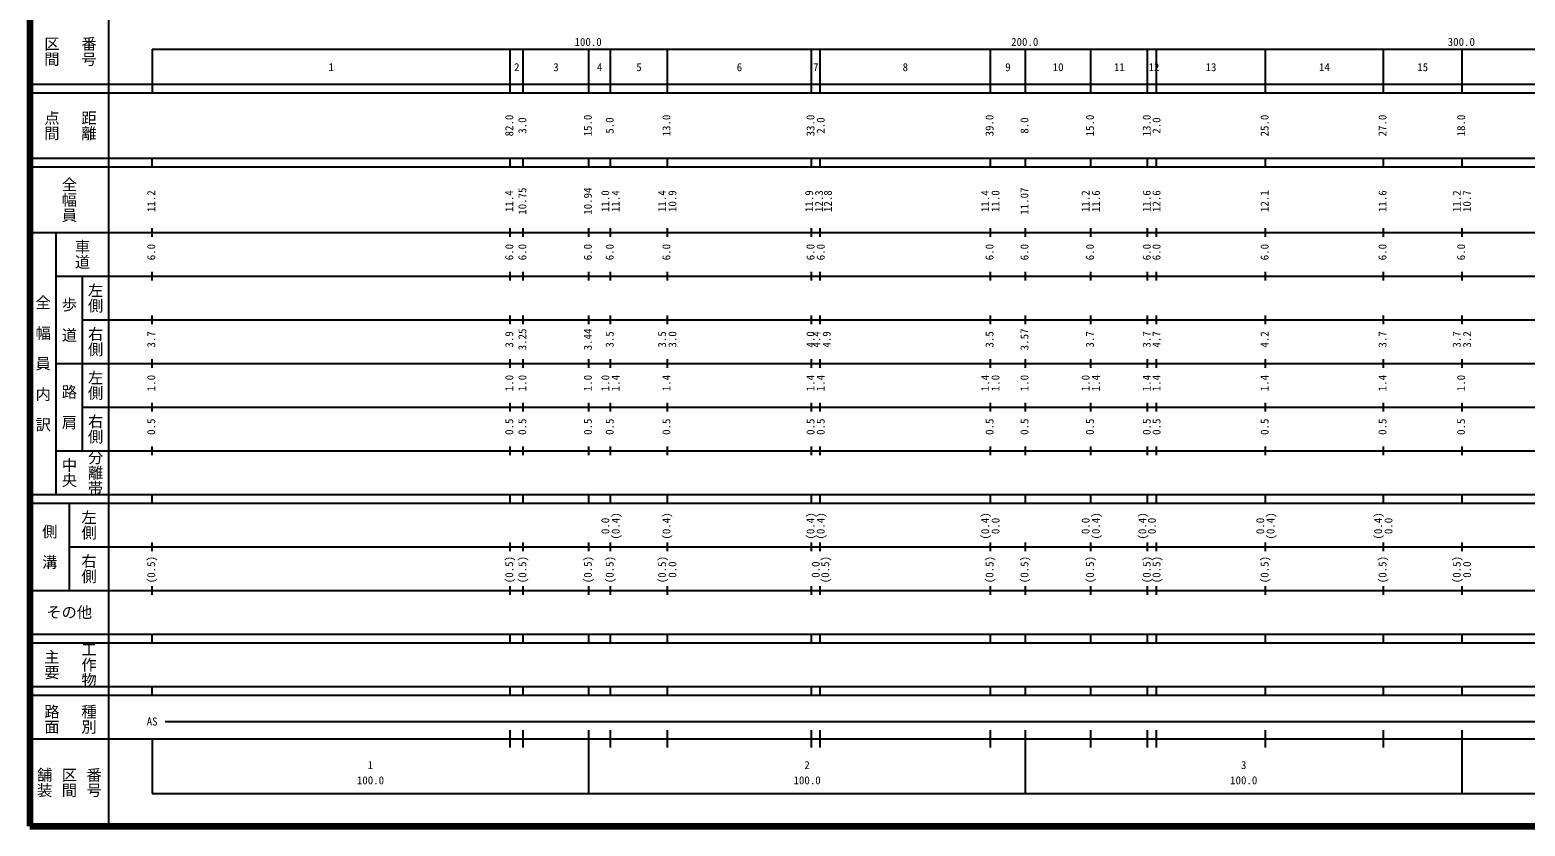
# Model space of a CAD drawing. Units: millimetres on the paper, enlarged 1000 times. Extents: x 40000 to 680000, y 20000 to 380000.
# Drawn here: x 40000 to 382446, y 20000 to 202409 of the extents above; entities that cross this region are included whole.
import ezdxf
from ezdxf.enums import TextEntityAlignment as Align

# ---------------------------------------------------------------- set-up
doc = ezdxf.new("R2010")
doc.units = ezdxf.units.MM
doc.header["$LTSCALE"] = 1000
doc.layers.add('M-TTL', color=2, linetype='Continuous', lineweight=140)
doc.layers.add('M-TTL-BAND', color=7, linetype='Continuous', lineweight=25)
doc.styles.add('@ＭＳ ゴシック', font='')
doc.styles.add('ＭＳ ゴシック', font='')
doc.styles.get('@ＭＳ ゴシック').set_extended_font_data('@MS Gothic')
doc.styles.get('ＭＳ ゴシック').set_extended_font_data('MS Gothic')

msp = doc.modelspace()

# ---------------------------------------------------------------- linework, layer by layer
at = {"layer": 'M-TTL'}
for p, q in [((40000, 380000), (40000, 20000)), ((40000, 20000), (680000, 20000))]:
    msp.add_line(p, q, dxfattribs=at)
at = {"layer": 'M-TTL-BAND'}
for p, q in [((58000, 370000), (58000, 20000)), ((68000, 198000), (579000, 198000)), ((68000, 198000), (68000, 188000)), ((150000, 188000), (150000, 198000)), ((153000, 188000), (153000, 198000)), ((168000, 188000), (168000, 198000)), ((173000, 188000), (173000, 198000)), ((186000, 188000), (186000, 198000)), ((219000, 188000), (219000, 198000)), ((221000, 188000), (221000, 198000)), ((260000, 188000), (260000, 198000)), ((268000, 188000), (268000, 198000)), ((283000, 188000), (283000, 198000)), ((296000, 188000), (296000, 198000)), ((298000, 188000), (298000, 198000)), ((323000, 188000), (323000, 198000)), ((350000, 188000), (350000, 198000)), ((368000, 188000), (368000, 198000)), ((40000, 190000), (579000, 190000)), ((40000, 188000), (579000, 188000)), ((40000, 173000), (579000, 173000)), ((68000, 171000), (68000, 173000)), ((150000, 171000), (150000, 173000)), ((153000, 171000), (153000, 173000)), ((168000, 171000), (168000, 173000)), ((173000, 171000), (173000, 173000)), ((186000, 171000), (186000, 173000)), ((219000, 171000), (219000, 173000)), ((221000, 171000), (221000, 173000)), ((260000, 171000), (260000, 173000)), ((268000, 171000), (268000, 173000)), ((283000, 171000), (283000, 173000)), ((296000, 171000), (296000, 173000)), ((298000, 171000), (298000, 173000)), ((323000, 171000), (323000, 173000)), ((350000, 171000), (350000, 173000)), ((368000, 171000), (368000, 173000)), ((40000, 171000), (579000, 171000)), ((40000, 156000), (579000, 156000)), ((46000, 96000), (46000, 156000)), ((68000, 155000), (68000, 157000)), ((150000, 155000), (150000, 157000)), ((153000, 155000), (153000, 157000)), ((168000, 155000), (168000, 157000)), ((173000, 155000), (173000, 157000)), ((186000, 155000), (186000, 157000)), ((219000, 155000), (219000, 157000)), ((221000, 155000), (221000, 157000)), ((260000, 155000), (260000, 157000)), ((268000, 155000), (268000, 157000)), ((283000, 155000), (283000, 157000)), ((296000, 155000), (296000, 157000)), ((298000, 155000), (298000, 157000)), ((323000, 155000), (323000, 157000)), ((350000, 155000), (350000, 157000)), ((368000, 155000), (368000, 157000)), ((46000, 146000), (579000, 146000)), ((52000, 146000), (52000, 106000)), ((68000, 145000), (68000, 147000)), ((150000, 145000), (150000, 147000)), ((153000, 145000), (153000, 147000)), ((168000, 145000), (168000, 147000)), ((173000, 145000), (173000, 147000)), ((186000, 145000), (186000, 147000)), ((219000, 145000), (219000, 147000)), ((221000, 145000), (221000, 147000)), ((260000, 145000), (260000, 147000)), ((268000, 145000), (268000, 147000)), ((283000, 145000), (283000, 147000)), ((296000, 145000), (296000, 147000)), ((298000, 145000), (298000, 147000)), ((323000, 145000), (323000, 147000)), ((350000, 145000), (350000, 147000)), ((368000, 145000), (368000, 147000)), ((68000, 135000), (68000, 137000)), ((150000, 135000), (150000, 137000)), ((153000, 135000), (153000, 137000)), ((168000, 135000), (168000, 137000)), ((173000, 135000), (173000, 137000)), ((186000, 135000), (186000, 137000)), ((219000, 135000), (219000, 137000)), ((221000, 135000), (221000, 137000)), ((260000, 135000), (260000, 137000)), ((268000, 135000), (268000, 137000)), ((283000, 135000), (283000, 137000)), ((296000, 135000), (296000, 137000)), ((298000, 135000), (298000, 137000)), ((323000, 135000), (323000, 137000)), ((350000, 135000), (350000, 137000)), ((368000, 135000), (368000, 137000)), ((52000, 136000), (579000, 136000)), ((68000, 125000), (68000, 127000)), ((150000, 125000), (150000, 127000)), ((153000, 125000), (153000, 127000)), ((168000, 125000), (168000, 127000)), ((173000, 125000), (173000, 127000)), ((186000, 125000), (186000, 127000)), ((219000, 125000), (219000, 127000)), ((221000, 125000), (221000, 127000)), ((260000, 125000), (260000, 127000)), ((268000, 125000), (268000, 127000)), ((283000, 125000), (283000, 127000)), ((296000, 125000), (296000, 127000)), ((298000, 125000), (298000, 127000)), ((323000, 125000), (323000, 127000)), ((350000, 125000), (350000, 127000)), ((368000, 125000), (368000, 127000)), ((46000, 126000), (579000, 126000)), ((68000, 115000), (68000, 117000)), ((150000, 115000), (150000, 117000)), ((153000, 115000), (153000, 117000)), ((168000, 115000), (168000, 117000)), ((173000, 115000), (173000, 117000)), ((186000, 115000), (186000, 117000)), ((219000, 115000), (219000, 117000)), ((221000, 115000), (221000, 117000)), ((260000, 115000), (260000, 117000)), ((268000, 115000), (268000, 117000)), ((283000, 115000), (283000, 117000)), ((296000, 115000), (296000, 117000)), ((298000, 115000), (298000, 117000)), ((323000, 115000), (323000, 117000)), ((350000, 115000), (350000, 117000)), ((368000, 115000), (368000, 117000)), ((52000, 116000), (579000, 116000)), ((68000, 105000), (68000, 107000)), ((150000, 105000), (150000, 107000)), ((153000, 105000), (153000, 107000)), ((168000, 105000), (168000, 107000)), ((173000, 105000), (173000, 107000)), ((186000, 105000), (186000, 107000)), ((219000, 105000), (219000, 107000)), ((221000, 105000), (221000, 107000)), ((260000, 105000), (260000, 107000)), ((268000, 105000), (268000, 107000)), ((283000, 105000), (283000, 107000)), ((296000, 105000), (296000, 107000)), ((298000, 105000), (298000, 107000)), ((323000, 105000), (323000, 107000)), ((350000, 105000), (350000, 107000)), ((368000, 105000), (368000, 107000)), ((46000, 106000), (579000, 106000)), ((40000, 96000), (579000, 96000)), ((68000, 94000), (68000, 96000)), ((150000, 94000), (150000, 96000)), ((153000, 94000), (153000, 96000)), ((168000, 94000), (168000, 96000)), ((173000, 94000), (173000, 96000)), ((186000, 94000), (186000, 96000)), ((219000, 94000), (219000, 96000)), ((221000, 94000), (221000, 96000)), ((260000, 94000), (260000, 96000)), ((268000, 94000), (268000, 96000)), ((283000, 94000), (283000, 96000)), ((296000, 94000), (296000, 96000)), ((298000, 94000), (298000, 96000)), ((323000, 94000), (323000, 96000)), ((350000, 94000), (350000, 96000)), ((368000, 94000), (368000, 96000)), ((40000, 94000), (579000, 94000)), ((49000, 94000), (49000, 74000)), ((49000, 84000), (579000, 84000)), ((68000, 83000), (68000, 85000)), ((150000, 83000), (150000, 85000)), ((153000, 83000), (153000, 85000)), ((168000, 83000), (168000, 85000)), ((173000, 83000), (173000, 85000)), ((186000, 83000), (186000, 85000)), ((219000, 83000), (219000, 85000)), ((221000, 83000), (221000, 85000)), ((260000, 83000), (260000, 85000)), ((268000, 83000), (268000, 85000)), ((283000, 83000), (283000, 85000)), ((296000, 83000), (296000, 85000)), ((298000, 83000), (298000, 85000)), ((323000, 83000), (323000, 85000)), ((350000, 83000), (350000, 85000)), ((368000, 83000), (368000, 85000)), ((40000, 74000), (579000, 74000)), ((68000, 73000), (68000, 75000)), ((150000, 73000), (150000, 75000)), ((153000, 73000), (153000, 75000)), ((168000, 73000), (168000, 75000)), ((173000, 73000), (173000, 75000)), ((186000, 73000), (186000, 75000)), ((219000, 73000), (219000, 75000)), ((221000, 73000), (221000, 75000)), ((260000, 73000), (260000, 75000)), ((268000, 73000), (268000, 75000)), ((283000, 73000), (283000, 75000)), ((296000, 73000), (296000, 75000)), ((298000, 73000), (298000, 75000)), ((323000, 73000), (323000, 75000)), ((350000, 73000), (350000, 75000)), ((368000, 73000), (368000, 75000)), ((40000, 64000), (579000, 64000)), ((40000, 62000), (579000, 62000)), ((68000, 62000), (68000, 64000)), ((150000, 62000), (150000, 64000)), ((153000, 62000), (153000, 64000)), ((168000, 62000), (168000, 64000)), ((173000, 62000), (173000, 64000)), ((186000, 62000), (186000, 64000)), ((219000, 62000), (219000, 64000)), ((221000, 62000), (221000, 64000)), ((260000, 62000), (260000, 64000)), ((268000, 62000), (268000, 64000)), ((283000, 62000), (283000, 64000)), ((296000, 62000), (296000, 64000)), ((298000, 62000), (298000, 64000)), ((323000, 62000), (323000, 64000)), ((350000, 62000), (350000, 64000)), ((368000, 62000), (368000, 64000)), ((40000, 52000), (579000, 52000)), ((68000, 50000), (68000, 52000)), ((150000, 50000), (150000, 52000)), ((153000, 50000), (153000, 52000)), ((168000, 50000), (168000, 52000)), ((173000, 50000), (173000, 52000)), ((186000, 50000), (186000, 52000)), ((219000, 50000), (219000, 52000)), ((221000, 50000), (221000, 52000)), ((260000, 50000), (260000, 52000)), ((268000, 50000), (268000, 52000)), ((283000, 50000), (283000, 52000)), ((296000, 50000), (296000, 52000)), ((298000, 50000), (298000, 52000)), ((323000, 50000), (323000, 52000)), ((350000, 50000), (350000, 52000)), ((368000, 50000), (368000, 52000)), ((40000, 50000), (579000, 50000)), ((71000, 44000), (565000, 44000)), ((150000, 38000), (150000, 42000)), ((153000, 38000), (153000, 42000)), ((168000, 27500), (168000, 42000)), ((173000, 38000), (173000, 42000)), ((186000, 38000), (186000, 42000)), ((219000, 38000), (219000, 42000)), ((221000, 38000), (221000, 42000)), ((260000, 38000), (260000, 42000)), ((268000, 27500), (268000, 42000)), ((283000, 38000), (283000, 42000)), ((296000, 38000), (296000, 42000)), ((298000, 38000), (298000, 42000)), ((323000, 38000), (323000, 42000)), ((350000, 38000), (350000, 42000)), ((368000, 27500), (368000, 42000)), ((40000, 40000), (579000, 40000)), ((68000, 40000), (68000, 27500)), ((68000, 27500), (579000, 27500))]:
    msp.add_line(p, q, dxfattribs=at)

# ---------------------------------------------------------------- texts
at = {"layer": 'M-TTL-BAND', "style": '@ＭＳ ゴシック'}
for s, p in [('区間', (45000, 197500)), ('番号', (53500, 197500)), ('点間', (45000, 180500)), ('距離', (53500, 180500)), ('全幅員', (49000, 163500)), ('車道', (52000, 151000)), ('左側', (55000, 141000)), ('全\u3000幅\u3000員\u3000内\u3000訳', (43000, 126000)), ('歩\u3000道', (49000, 136000)), ('右側', (55000, 131000)), ('左側', (55000, 121000)), ('路\u3000肩', (49000, 116000)), ('右側', (55000, 111000)), ('中央', (49000, 101000)), ('分離帯', (55000, 101000)), ('側\u3000溝', (44500, 84000)), ('左側', (53500, 89000)), ('右側', (53500, 79000)), ('工作物', (53500, 57000)), ('主要', (45000, 57000)), ('路面', (45000, 44500)), ('種別', (53500, 44500)), ('舗装', (43333, 30000)), ('区間', (49000, 30000)), ('番号', (54667, 30000))]:
    msp.add_text(s, height=2566, rotation=270, dxfattribs=at).set_placement(p, align=Align.MIDDLE_CENTER)
at = {"layer": 'M-TTL-BAND', "style": 'ＭＳ ゴシック'}
for s, p in [('100.0', (167844, 198195)), ('200.0', (267844, 198195)), ('300.0', (367844, 198195)), ('1', (109000, 192405)), ('2', (151500, 192405)), ('3', (160500, 192405)), ('4', (170500, 192405)), ('5', (179500, 192405)), ('6', (202500, 192405)), ('7', (220000, 192405)), ('8', (240500, 192405)), ('9', (264000, 192405)), ('10', (275500, 192405)), ('11', (289500, 192405)), ('12', (297445, 192405)), ('13', (310500, 192405)), ('14', (336500, 192405)), ('15', (359000, 192405)), ('AS', (68000, 42500)), ('1', (118000, 32523)), ('2', (218000, 32523)), ('3', (318000, 32523)), ('100.0', (118000, 29033)), ('100.0', (218000, 29033)), ('100.0', (318000, 29033))]:
    msp.add_text(s, height=1833, dxfattribs=at).set_placement(p, align=Align.BOTTOM_CENTER)
for s, p in [('82.0', (151242, 180500)), ('3.0', (154242, 180500)), ('15.0', (169242, 180500)), ('5.0', (174242, 180500)), ('13.0', (187242, 180500)), ('33.0', (220242, 180500)), ('2.0', (222570, 180500)), ('39.0', (261242, 180500)), ('8.0', (269242, 180500)), ('15.0', (284242, 180500)), ('13.0', (297242, 180500)), ('2.0', (299477, 180500)), ('25.0', (324242, 180500)), ('27.0', (351242, 180500)), ('18.0', (369242, 180500)), ('11.2', (69242, 163174)), ('11.4', (151242, 163174)), ('10.75', (154242, 163174)), ('10.94', (169242, 163174)), ('11.0', (173242, 163174)), ('11.4', (175612, 163174)), ('11.4', (186242, 163174)), ('10.9', (188612, 163174)), ('11.9', (219938, 163174)), ('12.3', (222189, 163174)), ('12.8', (224219, 163174)), ('11.4', (260242, 163174)), ('11.0', (262612, 163174)), ('11.07', (269242, 163174)), ('11.2', (283242, 163174)), ('11.6', (285612, 163174)), ('11.6', (297242, 163174)), ('12.6', (299477, 163174)), ('12.1', (324242, 163174)), ('11.6', (351242, 163174)), ('11.2', (368242, 163174)), ('10.7', (370612, 163174)), ('6.0', (69242, 151500)), ('6.0', (151242, 151500)), ('6.0', (154242, 151500)), ('6.0', (169242, 151500)), ('6.0', (174242, 151500)), ('6.0', (187242, 151500)), ('6.0', (220242, 151500)), ('6.0', (222570, 151500)), ('6.0', (261242, 151500)), ('6.0', (269242, 151500)), ('6.0', (284242, 151500)), ('6.0', (297242, 151500)), ('6.0', (299477, 151500)), ('6.0', (324242, 151500)), ('6.0', (351242, 151500)), ('6.0', (369242, 151500)), ('3.25', (154242, 131500)), ('3.44', (169242, 131500)), ('3.57', (269242, 131500)), ('3.7', (69242, 131500)), ('3.9', (151242, 131500)), ('3.5', (174242, 131500)), ('3.5', (186242, 131500)), ('3.0', (188612, 131500)), ('4.0', (220242, 131500)), ('4.4', (221570, 131500)), ('4.9', (223940, 131500)), ('3.5', (261242, 131500)), ('3.7', (284242, 131500)), ('3.7', (297242, 131500)), ('4.7', (299487, 131500)), ('4.2', (324242, 131500)), ('3.7', (351242, 131500)), ('3.7', (368242, 131500)), ('3.2', (370612, 131500)), ('1.0', (69242, 121500)), ('1.0', (151242, 121500)), ('1.0', (154242, 121500)), ('1.0', (169242, 121500)), ('1.0', (173242, 121500)), ('1.4', (175612, 121500)), ('1.4', (187242, 121500)), ('1.4', (220242, 121500)), ('1.4', (222570, 121500)), ('1.4', (260242, 121500)), ('1.0', (262612, 121500)), ('1.0', (269242, 121500)), ('1.0', (283242, 121500)), ('1.4', (285612, 121500)), ('1.4', (297242, 121500)), ('1.4', (299487, 121500)), ('1.4', (324242, 121500)), ('1.4', (351242, 121500)), ('1.0', (369242, 121500)), ('0.5', (69242, 111500)), ('0.5', (151242, 111500)), ('0.5', (154242, 111500)), ('0.5', (169242, 111500)), ('0.5', (174242, 111500)), ('0.5', (187242, 111500)), ('0.5', (220242, 111500)), ('0.5', (222570, 111500)), ('0.5', (261242, 111500)), ('0.5', (269242, 111500)), ('0.5', (284242, 111500)), ('0.5', (297242, 111500)), ('0.5', (299487, 111500)), ('0.5', (324242, 111500)), ('0.5', (351242, 111500)), ('0.5', (369242, 111500)), ('0.0', (173242, 88764)), ('(0.4)', (175612, 88764)), ('(0.4)', (187242, 88764)), ('(0.4)', (220242, 88764)), ('(0.4)', (222570, 88764)), ('(0.4)', (260242, 88764)), ('0.0', (262612, 88764)), ('0.0', (283242, 88764)), ('(0.4)', (285612, 88764)), ('(0.4)', (296242, 88764)), ('0.0', (298424, 88764)), ('0.0', (323242, 88764)), ('(0.4)', (325612, 88764)), ('(0.4)', (350242, 88764)), ('0.0', (352612, 88764)), ('(0.5)', (69242, 78764)), ('(0.5)', (151242, 78764)), ('(0.5)', (154242, 78764)), ('(0.5)', (169242, 78764)), ('(0.5)', (174242, 78764)), ('(0.5)', (186242, 78764)), ('0.0', (188612, 78764)), ('0.0', (221416, 78764)), ('(0.5)', (223612, 78764)), ('(0.5)', (261242, 78764)), ('(0.5)', (269242, 78764)), ('(0.5)', (284242, 78764)), ('(0.5)', (297242, 78764)), ('(0.5)', (299487, 78764)), ('(0.5)', (324242, 78764)), ('(0.5)', (351242, 78764)), ('(0.5)', (368242, 78764)), ('0.0', (370612, 78764))]:
    msp.add_text(s, height=1833, rotation=90, dxfattribs=at).set_placement(p, align=Align.BOTTOM_CENTER)
msp.add_text('その他', height=2566, dxfattribs=at).set_placement((49000, 69000), align=Align.MIDDLE_CENTER)

doc.saveas('drawing.dxf')
